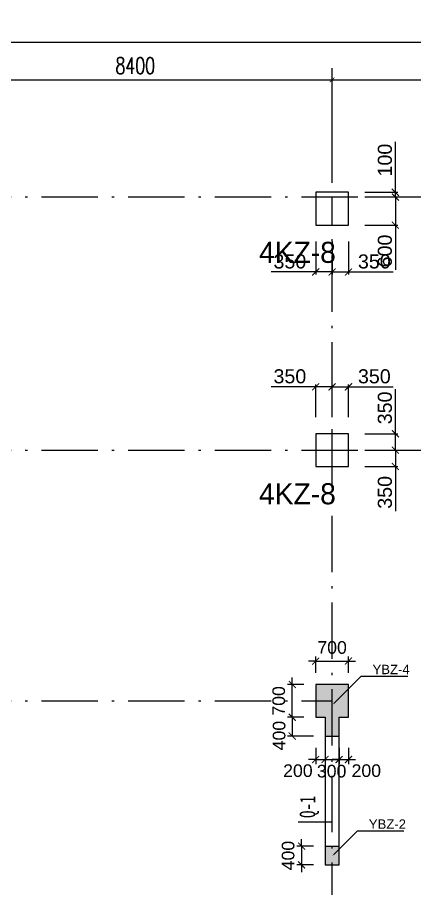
# Model space of a CAD drawing. Header units: millimetres. Extents: x -3831 to 465700, y 39900 to 106100.
# Drawn here: x 221686 to 230160, y 86546 to 105131 of the extents above; entities that cross this region are included whole.
import ezdxf
from ezdxf import colors
from ezdxf.entities.mleader import LeaderData, LeaderLine
from ezdxf.math import Vec2, Vec3

# ---------------------------------------------------------------- set-up
doc = ezdxf.new("R2010")
doc.units = ezdxf.units.MM
doc.linetypes.add('线型2', pattern=[1850, 1200, -300, 50, -300])
for name, color, linetype in [('AXIS', 3, 'Continuous'), ('BZ-name', 160, 'Continuous'), ('column_dim', 90, 'Continuous'), ('DOTE', 10, '线型2'), ('WALL-Beam', 80, 'Continuous'), ('wall_dim', 60, 'Continuous'), ('WALL_INFO', 130, 'Continuous')]:
    doc.layers.add(name, color=color, linetype=linetype)
for name, color, linetype, lineweight in [('S_Cl', 2, 'Continuous', 25), ('S_ColumFocus', 2, 'Continuous', 9), ('S_ConcWall', 3, 'Continuous', 25)]:
    doc.layers.add(name, color=color, linetype=linetype, lineweight=lineweight)
doc.styles.add('_TCH_DIM_T3', font='SIMPLEX', dxfattribs={"width": 0.705882, "bigfont": 'GBCBIG'})
doc.styles.get("Standard").update_dxf_attribs({"font": 'arial.ttf'})
doc.styles.add('xxxx', font='RIF.ttf')
doc.styles.add('宋体', font='')
doc.styles.get('宋体').set_extended_font_data('宋体')
doc.dimstyles.new('_TCH_ARCH&&100', dxfattribs={"dimtxt": 297.5, "dimasz": 100, "dimexe": 250, "dimexo": 300, "dimgap": 126.25, "dimtad": 1, "dimdec": 0, "dimzin": 0, "dimdsep": 46, "dimtxsty": '_TCH_DIM_T3', "dimblk": 'ARCHTICK', "dimcen": 0.09, "dimclrt": 7, "dimazin": 2, "dimtfac": 1, "dimtdec": 0, "dimtix": 1, "dimtmove": 2, "dimatfit": 3, "dimfxl": 100, "dimtolj": 1, "dimtzin": 0, "dimarcsym": 0})
doc.dimstyles.new('ISO-25', dxfattribs={"dimtxt": 2.5, "dimasz": 2.5, "dimexe": 1.25, "dimexo": 0.625, "dimtad": 1, "dimtxsty": 'Standard', "dimcen": 2.5, "dimadec": 0, "dimazin": 0, "dimtfac": 1, "dimtmove": 0, "dimatfit": 3, "dimfxl": 1, "dimarcsym": 0})

# ---------------------------------------------------------------- blocks, each defined once
blk = doc.blocks.new('_ArchTick')
at = {"color": 0, "linetype": 'ByBlock', "const_width": 0.15}
blk.add_lwpolyline([(-0.5, -0.5), (0.5, 0.5)], dxfattribs=at)
blk = doc.blocks.new('*D1170')
at = {"layer": 'column_dim', "color": 0, "lineweight": -2, "transparency": 16777216}
for p, q in [((229100, 101300), (229800, 101300)), ((229750, 101300), (229750, 100700)), ((229100, 100700), (229800, 100700)), ((229750, 100700), (229750, 99747))]:
    blk.add_line(p, q, dxfattribs=at)
at = {"layer": 'Defpoints', "color": 0, "transparency": 16777216}
for p in [(228750, 101300), (229750, 101300), (228750, 100700)]:
    blk.add_point(p, dxfattribs=at)
at = {"layer": 'column_dim', "color": 0, "lineweight": -2, "transparency": 16777216, "xscale": 150, "yscale": 150, "zscale": 150}
for p, rotation in [((229750, 101300), 90), ((229750, 100700), 270)]:
    blk.add_blockref('_ArchTick', p, dxfattribs=dict(at, rotation=rotation))
at = {"layer": 'column_dim', "color": 7, "transparency": 16777216, "insert": (229527, 100148), "char_height": 300, "attachment_point": 5, "rotation": 90}
blk.add_mtext('600', dxfattribs=at)
blk = doc.blocks.new('*D1171')
at = {"layer": 'column_dim', "color": 0, "lineweight": -2, "transparency": 16777216}
for p, q in [((229750, 101400), (229750, 102474)), ((229100, 101400), (229800, 101400)), ((229100, 101300), (229800, 101300)), ((229750, 101300), (229750, 101400)), ((229750, 101300), (229750, 101150))]:
    blk.add_line(p, q, dxfattribs=at)
at = {"layer": 'Defpoints', "color": 0, "transparency": 16777216}
for p in [(228750, 101400), (228750, 101300), (229750, 101300)]:
    blk.add_point(p, dxfattribs=at)
at = {"layer": 'column_dim', "color": 0, "lineweight": -2, "transparency": 16777216, "xscale": 150, "yscale": 150, "zscale": 150}
for p, rotation in [((229750, 101400), 270), ((229750, 101300), 90)]:
    blk.add_blockref('_ArchTick', p, dxfattribs=dict(at, rotation=rotation))
at = {"layer": 'column_dim', "color": 7, "transparency": 16777216, "insert": (229527, 102087), "char_height": 300, "attachment_point": 5, "rotation": 90}
blk.add_mtext('100', dxfattribs=at)
blk = doc.blocks.new('*D1172')
at = {"layer": 'column_dim', "color": 0, "lineweight": -2, "transparency": 16777216}
for p, q in [((228050, 100350), (228050, 99650)), ((228400, 100350), (228400, 99650)), ((228050, 99700), (227098, 99700)), ((228400, 99700), (228050, 99700))]:
    blk.add_line(p, q, dxfattribs=at)
at = {"layer": 'Defpoints', "color": 0, "transparency": 16777216}
for p in [(228050, 100700), (228400, 100700), (228400, 99700)]:
    blk.add_point(p, dxfattribs=at)
at = {"layer": 'column_dim', "color": 0, "lineweight": -2, "transparency": 16777216, "xscale": 150, "yscale": 150, "zscale": 150, "rotation": 180}
blk.add_blockref('_ArchTick', (228050, 99700), dxfattribs=at)
at = {"layer": 'column_dim', "color": 0, "lineweight": -2, "transparency": 16777216, "xscale": 150, "yscale": 150, "zscale": 150}
blk.add_blockref('_ArchTick', (228400, 99700), dxfattribs=at)
at = {"layer": 'column_dim', "color": 7, "transparency": 16777216, "insert": (227499, 99923), "char_height": 300, "attachment_point": 5}
blk.add_mtext('350', dxfattribs=at)
blk = doc.blocks.new('*D1173')
at = {"layer": 'column_dim', "color": 0, "lineweight": -2, "transparency": 16777216}
for p, q in [((228400, 100350), (228400, 99650)), ((228750, 100350), (228750, 99650)), ((228400, 99700), (228750, 99700)), ((228750, 99700), (229702, 99700))]:
    blk.add_line(p, q, dxfattribs=at)
at = {"layer": 'Defpoints', "color": 0, "transparency": 16777216}
for p in [(228400, 100700), (228750, 100700), (228400, 99700)]:
    blk.add_point(p, dxfattribs=at)
at = {"layer": 'column_dim', "color": 0, "lineweight": -2, "transparency": 16777216, "xscale": 150, "yscale": 150, "zscale": 150, "rotation": 180}
blk.add_blockref('_ArchTick', (228400, 99700), dxfattribs=at)
at = {"layer": 'column_dim', "color": 0, "lineweight": -2, "transparency": 16777216, "xscale": 150, "yscale": 150, "zscale": 150}
blk.add_blockref('_ArchTick', (228750, 99700), dxfattribs=at)
at = {"layer": 'column_dim', "color": 7, "transparency": 16777216, "insert": (229301, 99923), "char_height": 300, "attachment_point": 5}
blk.add_mtext('350', dxfattribs=at)
blk = doc.blocks.new('*D1174')
at = {"layer": 'column_dim', "color": 0, "lineweight": -2, "transparency": 16777216}
for p, q in [((229100, 95900), (229800, 95900)), ((229750, 95900), (229750, 95550)), ((229100, 95550), (229800, 95550)), ((229750, 95550), (229750, 94598))]:
    blk.add_line(p, q, dxfattribs=at)
at = {"layer": 'Defpoints', "color": 0, "transparency": 16777216}
for p in [(228750, 95900), (229750, 95900), (228750, 95550)]:
    blk.add_point(p, dxfattribs=at)
at = {"layer": 'column_dim', "color": 0, "lineweight": -2, "transparency": 16777216, "xscale": 150, "yscale": 150, "zscale": 150}
for p, rotation in [((229750, 95900), 90), ((229750, 95550), 270)]:
    blk.add_blockref('_ArchTick', p, dxfattribs=dict(at, rotation=rotation))
at = {"layer": 'column_dim', "color": 7, "transparency": 16777216, "insert": (229527, 94999), "char_height": 300, "attachment_point": 5, "rotation": 90}
blk.add_mtext('350', dxfattribs=at)
blk = doc.blocks.new('*D1175')
at = {"layer": 'column_dim', "color": 0, "lineweight": -2, "transparency": 16777216}
for p, q in [((229750, 96250), (229750, 97202)), ((229100, 96250), (229800, 96250)), ((229750, 95900), (229750, 96250)), ((229100, 95900), (229800, 95900))]:
    blk.add_line(p, q, dxfattribs=at)
at = {"layer": 'Defpoints', "color": 0, "transparency": 16777216}
for p in [(228750, 96250), (228750, 95900), (229750, 95900)]:
    blk.add_point(p, dxfattribs=at)
at = {"layer": 'column_dim', "color": 0, "lineweight": -2, "transparency": 16777216, "xscale": 150, "yscale": 150, "zscale": 150}
for p, rotation in [((229750, 96250), 90), ((229750, 95900), 270)]:
    blk.add_blockref('_ArchTick', p, dxfattribs=dict(at, rotation=rotation))
at = {"layer": 'column_dim', "color": 7, "transparency": 16777216, "insert": (229527, 96801), "char_height": 300, "attachment_point": 5, "rotation": 90}
blk.add_mtext('350', dxfattribs=at)
blk = doc.blocks.new('*D1176')
at = {"layer": 'column_dim', "color": 0, "lineweight": -2, "transparency": 16777216}
for p, q in [((228400, 96600), (228400, 97300)), ((228400, 97250), (228750, 97250)), ((228750, 96600), (228750, 97300)), ((228750, 97250), (229702, 97250))]:
    blk.add_line(p, q, dxfattribs=at)
at = {"layer": 'Defpoints', "color": 0, "transparency": 16777216}
for p in [(228400, 97250), (228400, 96250), (228750, 96250)]:
    blk.add_point(p, dxfattribs=at)
at = {"layer": 'column_dim', "color": 0, "lineweight": -2, "transparency": 16777216, "xscale": 150, "yscale": 150, "zscale": 150, "rotation": 180}
blk.add_blockref('_ArchTick', (228400, 97250), dxfattribs=at)
at = {"layer": 'column_dim', "color": 0, "lineweight": -2, "transparency": 16777216, "xscale": 150, "yscale": 150, "zscale": 150}
blk.add_blockref('_ArchTick', (228750, 97250), dxfattribs=at)
at = {"layer": 'column_dim', "color": 7, "transparency": 16777216, "insert": (229301, 97473), "char_height": 300, "attachment_point": 5}
blk.add_mtext('350', dxfattribs=at)
blk = doc.blocks.new('*D1177')
at = {"layer": 'column_dim', "color": 0, "lineweight": -2, "transparency": 16777216}
for p, q in [((228050, 97250), (227098, 97250)), ((228050, 96600), (228050, 97300)), ((228400, 97250), (228050, 97250)), ((228400, 96600), (228400, 97300))]:
    blk.add_line(p, q, dxfattribs=at)
at = {"layer": 'Defpoints', "color": 0, "transparency": 16777216}
for p in [(228400, 97250), (228050, 96250), (228400, 96250)]:
    blk.add_point(p, dxfattribs=at)
at = {"layer": 'column_dim', "color": 0, "lineweight": -2, "transparency": 16777216, "xscale": 150, "yscale": 150, "zscale": 150, "rotation": 180}
blk.add_blockref('_ArchTick', (228050, 97250), dxfattribs=at)
at = {"layer": 'column_dim', "color": 0, "lineweight": -2, "transparency": 16777216, "xscale": 150, "yscale": 150, "zscale": 150}
blk.add_blockref('_ArchTick', (228400, 97250), dxfattribs=at)
at = {"layer": 'column_dim', "color": 7, "transparency": 16777216, "insert": (227499, 97473), "char_height": 300, "attachment_point": 5}
blk.add_mtext('350', dxfattribs=at)
blk = doc.blocks.new('*D2395')
at = {"layer": 'AXIS', "color": 0, "lineweight": -2, "transparency": 16777216}
for p, q in [((200000, 101600), (200000, 104850)), ((272500, 101600), (272500, 104850)), ((200000, 104600), (272500, 104600))]:
    blk.add_line(p, q, dxfattribs=at)
at = {"layer": 'Defpoints', "color": 0, "transparency": 16777216}
for p in [(272500, 104600), (200000, 101300), (272500, 101300)]:
    blk.add_point(p, dxfattribs=at)
at = {"layer": 'AXIS', "color": 0, "lineweight": -2, "transparency": 16777216, "xscale": 100, "yscale": 100, "zscale": 100, "rotation": 180}
blk.add_blockref('_ArchTick', (200000, 104600), dxfattribs=at)
at = {"layer": 'AXIS', "color": 0, "lineweight": -2, "transparency": 16777216, "xscale": 100, "yscale": 100, "zscale": 100}
blk.add_blockref('_ArchTick', (272500, 104600), dxfattribs=at)
at = {"layer": 'AXIS', "color": 7, "transparency": 16777216, "insert": (236250, 104901.25), "char_height": 350, "attachment_point": 5, "style": '_TCH_DIM_T3'}
blk.add_mtext('\\A1;72500', dxfattribs=at)
blk = doc.blocks.new('*D2399')
at = {"layer": 'AXIS', "color": 0, "lineweight": -2, "transparency": 16777216}
for p, q in [((220000, 101600), (220000, 104050)), ((228400, 101600), (228400, 104050)), ((220000, 103800), (228400, 103800))]:
    blk.add_line(p, q, dxfattribs=at)
at = {"layer": 'Defpoints', "color": 0, "transparency": 16777216}
for p in [(228400, 103800), (220000, 101300), (228400, 101300)]:
    blk.add_point(p, dxfattribs=at)
at = {"layer": 'AXIS', "color": 0, "lineweight": -2, "transparency": 16777216, "xscale": 100, "yscale": 100, "zscale": 100, "rotation": 180}
blk.add_blockref('_ArchTick', (220000, 103800), dxfattribs=at)
at = {"layer": 'AXIS', "color": 0, "lineweight": -2, "transparency": 16777216, "xscale": 100, "yscale": 100, "zscale": 100}
blk.add_blockref('_ArchTick', (228400, 103800), dxfattribs=at)
at = {"layer": 'AXIS', "color": 7, "transparency": 16777216, "insert": (224200, 104101.25), "char_height": 350, "attachment_point": 5, "style": '_TCH_DIM_T3'}
blk.add_mtext('\\A1;8400', dxfattribs=at)
blk = doc.blocks.new('*D2400')
at = {"layer": 'AXIS', "color": 0, "lineweight": -2, "transparency": 16777216}
for p, q in [((228400, 101600), (228400, 104050)), ((234000, 101600), (234000, 104050)), ((228400, 103800), (234000, 103800))]:
    blk.add_line(p, q, dxfattribs=at)
at = {"layer": 'Defpoints', "color": 0, "transparency": 16777216}
for p in [(234000, 103800), (228400, 101300), (234000, 101300)]:
    blk.add_point(p, dxfattribs=at)
at = {"layer": 'AXIS', "color": 0, "lineweight": -2, "transparency": 16777216, "xscale": 100, "yscale": 100, "zscale": 100, "rotation": 180}
blk.add_blockref('_ArchTick', (228400, 103800), dxfattribs=at)
at = {"layer": 'AXIS', "color": 0, "lineweight": -2, "transparency": 16777216, "xscale": 100, "yscale": 100, "zscale": 100}
blk.add_blockref('_ArchTick', (234000, 103800), dxfattribs=at)
at = {"layer": 'AXIS', "color": 7, "transparency": 16777216, "insert": (231200, 104101.25), "char_height": 350, "attachment_point": 5, "style": '_TCH_DIM_T3'}
blk.add_mtext('\\A1;5600', dxfattribs=at)
blk = doc.blocks.new('*D2795')
at = {"layer": 'Defpoints', "color": 0, "transparency": 16777216}
for p in [(228750, 91400), (228050, 90900), (228750, 90900)]:
    blk.add_point(p, dxfattribs=at)
at = {"layer": 'wall_dim', "color": 0, "lineweight": -2, "transparency": 16777216}
for p, q in [((228050, 91150), (228050, 91499)), ((228750, 91150), (228750, 91499)), ((228050, 91400), (227900, 91400)), ((228050, 91400), (228750, 91400)), ((228750, 91400), (228900, 91400))]:
    blk.add_line(p, q, dxfattribs=at)
at = {"layer": 'wall_dim', "color": 0, "lineweight": -2, "transparency": 16777216, "xscale": 150, "yscale": 150, "zscale": 150}
blk.add_blockref('_ArchTick', (228050, 91400), dxfattribs=at)
at = {"layer": 'wall_dim', "color": 0, "lineweight": -2, "transparency": 16777216, "xscale": 150, "yscale": 150, "zscale": 150, "rotation": 180}
blk.add_blockref('_ArchTick', (228750, 91400), dxfattribs=at)
at = {"layer": 'wall_dim', "color": 7, "transparency": 16777216, "insert": (228400, 91688), "char_height": 270, "attachment_point": 5}
blk.add_mtext('700', dxfattribs=at)
blk = doc.blocks.new('*D2796')
at = {"layer": 'Defpoints', "color": 0, "transparency": 16777216}
for p in [(227550, 90900), (228050, 90900), (228050, 90200)]:
    blk.add_point(p, dxfattribs=at)
at = {"layer": 'wall_dim', "color": 0, "lineweight": -2, "transparency": 16777216}
for p, q in [((227800, 90900), (227451, 90900)), ((227550, 90900), (227550, 91050)), ((227550, 90200), (227550, 90900)), ((227800, 90200), (227451, 90200)), ((227550, 90200), (227550, 90050))]:
    blk.add_line(p, q, dxfattribs=at)
at = {"layer": 'wall_dim', "color": 0, "lineweight": -2, "transparency": 16777216, "xscale": 150, "yscale": 150, "zscale": 150}
for p, rotation in [((227550, 90900), 270), ((227550, 90200), 90)]:
    blk.add_blockref('_ArchTick', p, dxfattribs=dict(at, rotation=rotation))
at = {"layer": 'wall_dim', "color": 7, "transparency": 16777216, "insert": (227262, 90550), "char_height": 270, "attachment_point": 5, "rotation": 90}
blk.add_mtext('700', dxfattribs=at)
blk = doc.blocks.new('*D2797')
at = {"layer": 'Defpoints', "color": 0, "transparency": 16777216}
for p in [(228050, 90200), (227550, 89800), (228250, 89800)]:
    blk.add_point(p, dxfattribs=at)
at = {"layer": 'wall_dim', "color": 0, "lineweight": -2, "transparency": 16777216}
for p, q in [((227800, 90200), (227451, 90200)), ((227550, 90200), (227550, 89800)), ((228000, 89800), (227451, 89800))]:
    blk.add_line(p, q, dxfattribs=at)
at = {"layer": 'wall_dim', "color": 0, "lineweight": -2, "transparency": 16777216, "xscale": 150, "yscale": 150, "zscale": 150}
for p, rotation in [((227550, 90200), 90), ((227550, 89800), 270)]:
    blk.add_blockref('_ArchTick', p, dxfattribs=dict(at, rotation=rotation))
at = {"layer": 'wall_dim', "color": 7, "transparency": 16777216, "insert": (227270, 89810), "char_height": 270, "attachment_point": 5, "rotation": 90}
blk.add_mtext('400', dxfattribs=at)
blk = doc.blocks.new('*D2798')
at = {"layer": 'Defpoints', "color": 0, "transparency": 16777216}
for p in [(228050, 89800), (228250, 89800), (228250, 89300)]:
    blk.add_point(p, dxfattribs=at)
at = {"layer": 'wall_dim', "color": 0, "lineweight": -2, "transparency": 16777216}
for p, q in [((228050, 89550), (228050, 89201)), ((228250, 89550), (228250, 89201)), ((228050, 89300), (227900, 89300)), ((228050, 89300), (228250, 89300)), ((228250, 89300), (228400, 89300))]:
    blk.add_line(p, q, dxfattribs=at)
at = {"layer": 'wall_dim', "color": 0, "lineweight": -2, "transparency": 16777216, "xscale": 150, "yscale": 150, "zscale": 150}
blk.add_blockref('_ArchTick', (228050, 89300), dxfattribs=at)
at = {"layer": 'wall_dim', "color": 0, "lineweight": -2, "transparency": 16777216, "xscale": 150, "yscale": 150, "zscale": 150, "rotation": 180}
blk.add_blockref('_ArchTick', (228250, 89300), dxfattribs=at)
at = {"layer": 'wall_dim', "color": 7, "transparency": 16777216, "insert": (227670, 89060), "char_height": 270, "attachment_point": 5}
blk.add_mtext('200', dxfattribs=at)
blk = doc.blocks.new('*D2799')
at = {"layer": 'Defpoints', "color": 0, "transparency": 16777216}
for p in [(228250, 89800), (228550, 89800), (228550, 89300)]:
    blk.add_point(p, dxfattribs=at)
at = {"layer": 'wall_dim', "color": 0, "lineweight": -2, "transparency": 16777216}
for p, q in [((228250, 89550), (228250, 89201)), ((228550, 89550), (228550, 89201)), ((228250, 89300), (228550, 89300))]:
    blk.add_line(p, q, dxfattribs=at)
at = {"layer": 'wall_dim', "color": 0, "lineweight": -2, "transparency": 16777216, "xscale": 150, "yscale": 150, "zscale": 150, "rotation": 180}
blk.add_blockref('_ArchTick', (228250, 89300), dxfattribs=at)
at = {"layer": 'wall_dim', "color": 0, "lineweight": -2, "transparency": 16777216, "xscale": 150, "yscale": 150, "zscale": 150}
blk.add_blockref('_ArchTick', (228550, 89300), dxfattribs=at)
at = {"layer": 'wall_dim', "color": 7, "transparency": 16777216, "insert": (228390, 89050), "char_height": 270, "attachment_point": 5}
blk.add_mtext('300', dxfattribs=at)
blk = doc.blocks.new('*D2800')
at = {"layer": 'Defpoints', "color": 0, "transparency": 16777216}
for p in [(228550, 89800), (228750, 89800), (228750, 89300)]:
    blk.add_point(p, dxfattribs=at)
at = {"layer": 'wall_dim', "color": 0, "lineweight": -2, "transparency": 16777216}
for p, q in [((228550, 89550), (228550, 89201)), ((228750, 89550), (228750, 89201)), ((228550, 89300), (228400, 89300)), ((228550, 89300), (228750, 89300)), ((228750, 89300), (228900, 89300))]:
    blk.add_line(p, q, dxfattribs=at)
at = {"layer": 'wall_dim', "color": 0, "lineweight": -2, "transparency": 16777216, "xscale": 150, "yscale": 150, "zscale": 150}
blk.add_blockref('_ArchTick', (228550, 89300), dxfattribs=at)
at = {"layer": 'wall_dim', "color": 0, "lineweight": -2, "transparency": 16777216, "xscale": 150, "yscale": 150, "zscale": 150, "rotation": 180}
blk.add_blockref('_ArchTick', (228750, 89300), dxfattribs=at)
at = {"layer": 'wall_dim', "color": 7, "transparency": 16777216, "insert": (229130, 89060), "char_height": 270, "attachment_point": 5}
blk.add_mtext('200', dxfattribs=at)
blk = doc.blocks.new('*D2801')
at = {"layer": 'Defpoints', "color": 0, "transparency": 16777216}
for p in [(228250, 87450), (227750, 87050), (228250, 87050)]:
    blk.add_point(p, dxfattribs=at)
at = {"layer": 'wall_dim', "color": 0, "lineweight": -2, "transparency": 16777216}
for p, q in [((227750, 87450), (227750, 87600)), ((228000, 87450), (227651, 87450)), ((227750, 87450), (227750, 87050)), ((228000, 87050), (227651, 87050)), ((227750, 87050), (227750, 86900))]:
    blk.add_line(p, q, dxfattribs=at)
at = {"layer": 'wall_dim', "color": 0, "lineweight": -2, "transparency": 16777216, "xscale": 150, "yscale": 150, "zscale": 150}
for p, rotation in [((227750, 87450), 270), ((227750, 87050), 90)]:
    blk.add_blockref('_ArchTick', p, dxfattribs=dict(at, rotation=rotation))
at = {"layer": 'wall_dim', "color": 7, "transparency": 16777216, "insert": (227462, 87250), "char_height": 270, "attachment_point": 5, "rotation": 90}
blk.add_mtext('400', dxfattribs=at)
blk = doc.blocks.new('*D3213')
at = {"layer": 'Defpoints', "color": 0, "transparency": 16777216}
for p in [(228750, 91400), (228050, 90900), (228750, 90900)]:
    blk.add_point(p, dxfattribs=at)
at = {"layer": 'wall_dim', "color": 0, "lineweight": -2, "transparency": 16777216}
for p, q in [((228050, 91150), (228050, 91499)), ((228750, 91150), (228750, 91499)), ((228050, 91400), (227900, 91400)), ((228050, 91400), (228750, 91400)), ((228750, 91400), (228900, 91400))]:
    blk.add_line(p, q, dxfattribs=at)
at = {"layer": 'wall_dim', "color": 0, "lineweight": -2, "transparency": 16777216, "xscale": 150, "yscale": 150, "zscale": 150}
blk.add_blockref('_ArchTick', (228050, 91400), dxfattribs=at)
at = {"layer": 'wall_dim', "color": 0, "lineweight": -2, "transparency": 16777216, "xscale": 150, "yscale": 150, "zscale": 150, "rotation": 180}
blk.add_blockref('_ArchTick', (228750, 91400), dxfattribs=at)
at = {"layer": 'wall_dim', "color": 7, "transparency": 16777216, "insert": (228400, 91688), "char_height": 270, "attachment_point": 5}
blk.add_mtext('700', dxfattribs=at)
blk = doc.blocks.new('*D3214')
at = {"layer": 'Defpoints', "color": 0, "transparency": 16777216}
for p in [(227550, 90900), (228050, 90900), (228050, 90200)]:
    blk.add_point(p, dxfattribs=at)
at = {"layer": 'wall_dim', "color": 0, "lineweight": -2, "transparency": 16777216}
for p, q in [((227800, 90900), (227451, 90900)), ((227550, 90900), (227550, 91050)), ((227550, 90200), (227550, 90900)), ((227800, 90200), (227451, 90200)), ((227550, 90200), (227550, 90050))]:
    blk.add_line(p, q, dxfattribs=at)
at = {"layer": 'wall_dim', "color": 0, "lineweight": -2, "transparency": 16777216, "xscale": 150, "yscale": 150, "zscale": 150}
for p, rotation in [((227550, 90900), 270), ((227550, 90200), 90)]:
    blk.add_blockref('_ArchTick', p, dxfattribs=dict(at, rotation=rotation))
at = {"layer": 'wall_dim', "color": 7, "transparency": 16777216, "insert": (227262, 90550), "char_height": 270, "attachment_point": 5, "rotation": 90}
blk.add_mtext('700', dxfattribs=at)
blk = doc.blocks.new('*D3215')
at = {"layer": 'Defpoints', "color": 0, "transparency": 16777216}
for p in [(228050, 90200), (227550, 89800), (228250, 89800)]:
    blk.add_point(p, dxfattribs=at)
at = {"layer": 'wall_dim', "color": 0, "lineweight": -2, "transparency": 16777216}
for p, q in [((227800, 90200), (227451, 90200)), ((227550, 90200), (227550, 89800)), ((228000, 89800), (227451, 89800))]:
    blk.add_line(p, q, dxfattribs=at)
at = {"layer": 'wall_dim', "color": 0, "lineweight": -2, "transparency": 16777216, "xscale": 150, "yscale": 150, "zscale": 150}
for p, rotation in [((227550, 90200), 90), ((227550, 89800), 270)]:
    blk.add_blockref('_ArchTick', p, dxfattribs=dict(at, rotation=rotation))
at = {"layer": 'wall_dim', "color": 7, "transparency": 16777216, "insert": (227270, 89810), "char_height": 270, "attachment_point": 5, "rotation": 90}
blk.add_mtext('400', dxfattribs=at)
blk = doc.blocks.new('*D3216')
at = {"layer": 'Defpoints', "color": 0, "transparency": 16777216}
for p in [(228050, 89800), (228250, 89800), (228250, 89300)]:
    blk.add_point(p, dxfattribs=at)
at = {"layer": 'wall_dim', "color": 0, "lineweight": -2, "transparency": 16777216}
for p, q in [((228050, 89550), (228050, 89201)), ((228250, 89550), (228250, 89201)), ((228050, 89300), (227900, 89300)), ((228050, 89300), (228250, 89300)), ((228250, 89300), (228400, 89300))]:
    blk.add_line(p, q, dxfattribs=at)
at = {"layer": 'wall_dim', "color": 0, "lineweight": -2, "transparency": 16777216, "xscale": 150, "yscale": 150, "zscale": 150}
blk.add_blockref('_ArchTick', (228050, 89300), dxfattribs=at)
at = {"layer": 'wall_dim', "color": 0, "lineweight": -2, "transparency": 16777216, "xscale": 150, "yscale": 150, "zscale": 150, "rotation": 180}
blk.add_blockref('_ArchTick', (228250, 89300), dxfattribs=at)
at = {"layer": 'wall_dim', "color": 7, "transparency": 16777216, "insert": (227670, 89060), "char_height": 270, "attachment_point": 5}
blk.add_mtext('200', dxfattribs=at)
blk = doc.blocks.new('*D3217')
at = {"layer": 'Defpoints', "color": 0, "transparency": 16777216}
for p in [(228250, 89800), (228550, 89800), (228550, 89300)]:
    blk.add_point(p, dxfattribs=at)
at = {"layer": 'wall_dim', "color": 0, "lineweight": -2, "transparency": 16777216}
for p, q in [((228250, 89550), (228250, 89201)), ((228550, 89550), (228550, 89201)), ((228250, 89300), (228550, 89300))]:
    blk.add_line(p, q, dxfattribs=at)
at = {"layer": 'wall_dim', "color": 0, "lineweight": -2, "transparency": 16777216, "xscale": 150, "yscale": 150, "zscale": 150, "rotation": 180}
blk.add_blockref('_ArchTick', (228250, 89300), dxfattribs=at)
at = {"layer": 'wall_dim', "color": 0, "lineweight": -2, "transparency": 16777216, "xscale": 150, "yscale": 150, "zscale": 150}
blk.add_blockref('_ArchTick', (228550, 89300), dxfattribs=at)
at = {"layer": 'wall_dim', "color": 7, "transparency": 16777216, "insert": (228390, 89050), "char_height": 270, "attachment_point": 5}
blk.add_mtext('300', dxfattribs=at)
blk = doc.blocks.new('*D3218')
at = {"layer": 'Defpoints', "color": 0, "transparency": 16777216}
for p in [(228550, 89800), (228750, 89800), (228750, 89300)]:
    blk.add_point(p, dxfattribs=at)
at = {"layer": 'wall_dim', "color": 0, "lineweight": -2, "transparency": 16777216}
for p, q in [((228550, 89550), (228550, 89201)), ((228750, 89550), (228750, 89201)), ((228550, 89300), (228400, 89300)), ((228550, 89300), (228750, 89300)), ((228750, 89300), (228900, 89300))]:
    blk.add_line(p, q, dxfattribs=at)
at = {"layer": 'wall_dim', "color": 0, "lineweight": -2, "transparency": 16777216, "xscale": 150, "yscale": 150, "zscale": 150}
blk.add_blockref('_ArchTick', (228550, 89300), dxfattribs=at)
at = {"layer": 'wall_dim', "color": 0, "lineweight": -2, "transparency": 16777216, "xscale": 150, "yscale": 150, "zscale": 150, "rotation": 180}
blk.add_blockref('_ArchTick', (228750, 89300), dxfattribs=at)
at = {"layer": 'wall_dim', "color": 7, "transparency": 16777216, "insert": (229130, 89060), "char_height": 270, "attachment_point": 5}
blk.add_mtext('200', dxfattribs=at)
blk = doc.blocks.new('*D3219')
at = {"layer": 'Defpoints', "color": 0, "transparency": 16777216}
for p in [(228250, 87450), (227750, 87050), (228250, 87050)]:
    blk.add_point(p, dxfattribs=at)
at = {"layer": 'wall_dim', "color": 0, "lineweight": -2, "transparency": 16777216}
for p, q in [((227750, 87450), (227750, 87600)), ((228000, 87450), (227651, 87450)), ((227750, 87450), (227750, 87050)), ((228000, 87050), (227651, 87050)), ((227750, 87050), (227750, 86900))]:
    blk.add_line(p, q, dxfattribs=at)
at = {"layer": 'wall_dim', "color": 0, "lineweight": -2, "transparency": 16777216, "xscale": 150, "yscale": 150, "zscale": 150}
for p, rotation in [((227750, 87450), 270), ((227750, 87050), 90)]:
    blk.add_blockref('_ArchTick', p, dxfattribs=dict(at, rotation=rotation))
at = {"layer": 'wall_dim', "color": 7, "transparency": 16777216, "insert": (227462, 87250), "char_height": 270, "attachment_point": 5, "rotation": 90}
blk.add_mtext('400', dxfattribs=at)

msp = doc.modelspace()

# ---------------------------------------------------------------- hatches: boundary and pattern name
at = {"layer": 'WALL-Beam', "true_color": 0x636466}
h = msp.add_hatch(color=251, dxfattribs=at)
h.dxf.hatch_style = 1
h.paths.add_polyline_path([(228550, 90200), (228750, 90200), (228750, 90900), (228050, 90900), (228050, 90200), (228250, 90200), (228250, 89800), (228550, 89800)])
h = msp.add_hatch(color=251, dxfattribs=at)
h.dxf.hatch_style = 1
h.paths.add_polyline_path([(228550, 87450), (228250, 87450), (228250, 87050), (228550, 87050)])

# ---------------------------------------------------------------- linework, layer by layer
at = {"layer": 'DOTE'}
for p, q in [((200000, 101300), (272500, 101300)), ((228400, 60000), (228400, 101300)), ((200000, 95900), (272500, 95900)), ((200000, 90550), (228400, 90550))]:
    msp.add_line(p, q, dxfattribs=at)
at = {"layer": 'S_Cl'}
for points in [[(228750, 100700), (228750, 101400), (228050, 101400), (228050, 100700)], [(228750, 95550), (228750, 96250), (228050, 96250), (228050, 95550)]]:
    msp.add_lwpolyline(points, close=True, dxfattribs=at)
at = {"layer": 'S_ConcWall'}
for p, q in [((228750, 90900), (228050, 90900)), ((228050, 90900), (228050, 90200)), ((228750, 90200), (228750, 90900)), ((228050, 90200), (228250, 90200)), ((228250, 90200), (228250, 87050)), ((228550, 87050), (228550, 90200)), ((228550, 90200), (228750, 90200)), ((228250, 89800), (228550, 89800)), ((228250, 87450), (228550, 87450)), ((228250, 87050), (228550, 87050))]:
    msp.add_line(p, q, dxfattribs=at)
at = {"layer": 'WALL_INFO'}
msp.add_line((228400, 87960.38982), (227675, 87960.38982), dxfattribs=at)

# ---------------------------------------------------------------- texts
at = {"layer": 'S_ColumFocus', "char_height": 450, "width": 845.875, "attachment_point": 1, "style": 'xxxx'}
for insert in [(226840.98346, 100344.37245), (226840.98346, 95194.37245)]:
    msp.add_mtext('4KZ-8', dxfattribs=dict(at, insert=insert))
at = {"layer": 'WALL_INFO', "insert": (227915.86703, 88289.12738), "char_height": 330, "width": 393.75, "attachment_point": 5, "rotation": 90, "line_spacing_factor": 1.1, "style": '宋体'}
msp.add_mtext('\\pxsm1;{\\W0.7;Q-1}', dxfattribs=at)

# ---------------------------------------------------------------- dimensions: what is measured, and where the dimension line sits
at = {"layer": 'AXIS'}
for p1, p2, distance, picture, middle in [((200000, 101300), (272500, 101300), 3300, '*D2395', (236250, 104901.25)), ((220000, 101300), (228400, 101300), 2500, '*D2399', (224200, 104101.25)), ((228400, 101300), (234000, 101300), 2500, '*D2400', (231200, 104101.25))]:
    dim = msp.add_aligned_dim(p1=p1, p2=p2, distance=distance, dimstyle='_TCH_ARCH&&100', override={"dimtxt": 350}, dxfattribs=at)
    dim.commit()
    dim.dimension.update_dxf_attribs({"geometry": picture, "text_midpoint": middle})
at = {"layer": 'column_dim'}
for p1, p2, distance, picture, middle in [((228750, 101400), (228750, 101300), 1000, '*D1171', (229526.8281, 102086.78035)), ((228750, 100700), (228750, 101300), -1000, '*D1170', (229526.8281, 100148.28104)), ((228050, 100700), (228400, 100700), -1000, '*D1172', (227499.20191, 99923.27422)), ((228750, 100700), (228400, 100700), 1000, '*D1173', (229300.79809, 99923.27422)), ((228050, 96250), (228400, 96250), 1000, '*D1177', (227499.20191, 97473.27422)), ((228750, 96250), (228400, 96250), -1000, '*D1176', (229300.79809, 97473.27422)), ((228750, 96250), (228750, 95900), 1000, '*D1175', (229526.72578, 96800.79809)), ((228750, 95550), (228750, 95900), -1000, '*D1174', (229526.72578, 94999.20191))]:
    dim = msp.add_aligned_dim(p1=p1, p2=p2, distance=distance, dimstyle='ISO-25', override={"dimtxt": 300, "dimasz": 150, "dimexe": 50, "dimexo": 350, "dimgap": 70, "dimjust": 1, "dimblk1": 'ArchTick', "dimblk2": 'ArchTick', "dimsah": 1, "dimclrt": 7}, dxfattribs=at)
    dim.commit()
    dim.dimension.update_dxf_attribs({"geometry": picture, "text_midpoint": middle})
at = {"layer": 'wall_dim'}
for picture in ['*D2795', '*D3213']:
    dim = msp.add_linear_dim(base=(228750, 91400), p1=(228050, 90900), p2=(228750, 90900), dimstyle='ISO-25', override={"dimtxt": 270, "dimasz": 150, "dimexe": 99, "dimexo": 250, "dimgap": 150, "dimblk1": 'ArchTick', "dimblk2": 'ArchTick', "dimsah": 1, "dimclrt": 7, "dimtix": 1, "dimtofl": 1, "dimtmove": 2}, dxfattribs=at)
    dim.commit()
    dim.dimension.update_dxf_attribs({"geometry": picture, "text_midpoint": (228400, 91687.85471)})
for base, p1, p2, picture, middle in [((227550, 90900), (228050, 90200), (228050, 90900), '*D2796', (227262.14529, 90550)), ((227550, 90900), (228050, 90200), (228050, 90900), '*D3214', (227262.14529, 90550)), ((227750, 87050), (228250, 87450), (228250, 87050), '*D2801', (227462.14529, 87250)), ((227750, 87050), (228250, 87450), (228250, 87050), '*D3219', (227462.14529, 87250))]:
    dim = msp.add_linear_dim(base=base, p1=p1, p2=p2, angle=90, dimstyle='ISO-25', override={"dimtxt": 270, "dimasz": 150, "dimexe": 99, "dimexo": 250, "dimgap": 150, "dimblk1": 'ArchTick', "dimblk2": 'ArchTick', "dimsah": 1, "dimclrt": 7, "dimtix": 1, "dimtofl": 1, "dimtmove": 2}, dxfattribs=at)
    dim.commit()
    dim.dimension.update_dxf_attribs({"geometry": picture, "text_midpoint": middle})
for picture in ['*D2797', '*D3215']:
    dim = msp.add_linear_dim(base=(227550, 89800), p1=(228050, 90200), p2=(228250, 89800), angle=90, dimstyle='ISO-25', override={"dimtxt": 270, "dimasz": 150, "dimexe": 99, "dimexo": 250, "dimgap": 150, "dimblk1": 'ArchTick', "dimblk2": 'ArchTick', "dimsah": 1, "dimclrt": 7, "dimtix": 1, "dimtmove": 2}, dxfattribs=at)
    dim.commit()
    dim.dimension.update_dxf_attribs({"geometry": picture, "text_midpoint": (227270, 89810), "dimtype": 160})
for base, p1, p2, picture, middle in [((228250, 89300), (228050, 89800), (228250, 89800), '*D2798', (227670, 89060)), ((228250, 89300), (228050, 89800), (228250, 89800), '*D3216', (227670, 89060)), ((228550, 89300), (228250, 89800), (228550, 89800), '*D2799', (228390, 89050)), ((228550, 89300), (228250, 89800), (228550, 89800), '*D3217', (228390, 89050)), ((228750, 89300), (228550, 89800), (228750, 89800), '*D2800', (229130, 89060)), ((228750, 89300), (228550, 89800), (228750, 89800), '*D3218', (229130, 89060))]:
    dim = msp.add_linear_dim(base=base, p1=p1, p2=p2, dimstyle='ISO-25', override={"dimtxt": 270, "dimasz": 150, "dimexe": 99, "dimexo": 250, "dimgap": 150, "dimblk1": 'ArchTick', "dimblk2": 'ArchTick', "dimsah": 1, "dimclrt": 7, "dimtix": 1, "dimtmove": 2}, dxfattribs=at)
    dim.commit()
    dim.dimension.update_dxf_attribs({"geometry": picture, "text_midpoint": middle, "dimtype": 160})

# ---------------------------------------------------------------- leaders
at = {"layer": 'BZ-name'}
ml = msp.add_multileader_mtext('Standard', dxfattribs=at)
ml.set_content('YBZ-4', color=256)
ml.set_leader_properties()
ml.build(insert=Vec2(0, 0))
ml.multileader.update_dxf_attribs({"text_left_attachment_type": 6, "text_right_attachment_type": 6, "dogleg_length": 200, "arrow_head_size": 50})
ctx = ml.context
ctx.base_point, ctx.char_height, ctx.arrow_head_size, ctx.landing_gap_size, ctx.plane_origin = Vec3(229220.32778, 91080.32778), 200, 50, 50, Vec3(228410, 90470)
ctx.left_attachment, ctx.right_attachment, ctx.text_align_type = 6, 6, 1
notes = []
notes.append((ctx, [(0, (1, 1, 0), (229020.32778, 91080.32778), (1, 0), 200, [(0, [(228410, 90470)], 0, [])])]))
ctx.mtext.insert, ctx.mtext.alignment, ctx.mtext.flow_direction = Vec3(229659.07266, 91320.32778), 2, 5
ml = msp.add_multileader_mtext('Standard', dxfattribs=at)
ml.set_content('YBZ-2', color=256)
ml.set_leader_properties()
ml.build(insert=Vec2(0, 0))
ml.multileader.update_dxf_attribs({"text_left_attachment_type": 6, "text_right_attachment_type": 6, "dogleg_length": 200, "arrow_head_size": 50})
ctx = ml.context
ctx.base_point, ctx.char_height, ctx.arrow_head_size, ctx.landing_gap_size, ctx.plane_origin = Vec3(229141.47945, 87781.47945), 200, 50, 50, Vec3(228400, 87240)
ctx.left_attachment, ctx.right_attachment, ctx.text_align_type = 6, 6, 1
notes.append((ctx, [(0, (1, 1, 0), (228941.47945, 87781.47945), (1, 0), 200, [(0, [(228400, 87240)], 0, [])])]))
ctx.mtext.insert, ctx.mtext.alignment, ctx.mtext.flow_direction = Vec3(229579.61042, 88021.47945), 2, 5
for ctx, leaders in notes:
    for number, flags, end, landing, length, lines in leaders:
        leader = LeaderData()
        leader.index, (leader.has_last_leader_line, leader.has_dogleg_vector, leader.attachment_direction) = number, flags
        leader.last_leader_point, leader.dogleg_vector, leader.dogleg_length = Vec3(end), Vec3(landing), length
        for number, points, colour, breaks in lines:
            line = LeaderLine()
            line.index, line.vertices, line.color, line.breaks = number, Vec3.list(points), colors.encode_raw_color(colour), breaks
            leader.lines.append(line)
        ctx.leaders.append(leader)

doc.saveas('drawing.dxf')
